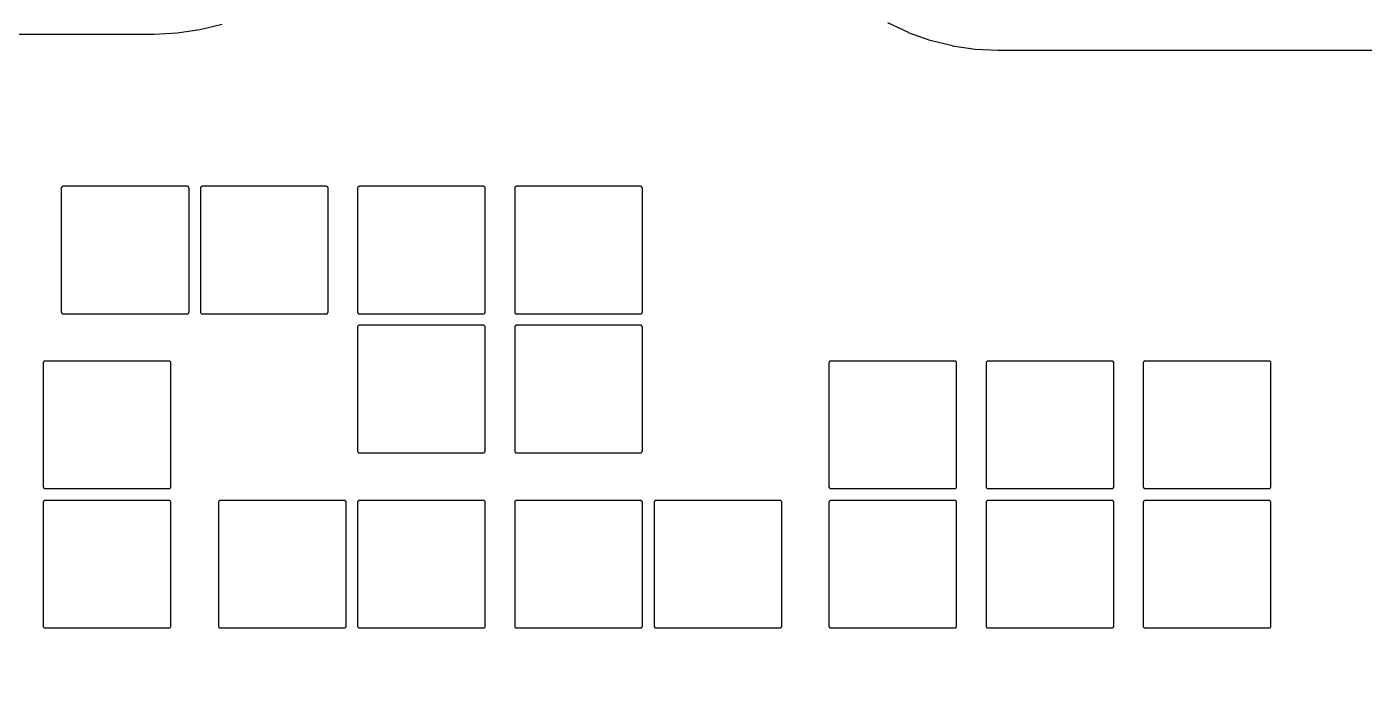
# Model space of a CAD drawing. Header units: inches. Extents: x -0.5 to 10, y -2.4 to 3.9.
# Drawn here: x 3.9592 to 4.2997, y 2.0314 to 2.1974 of the extents above; entities that cross this region are included whole.
import ezdxf

# ---------------------------------------------------------------- set-up
doc = ezdxf.new("R2010")
doc.units = ezdxf.units.IN

msp = doc.modelspace()

# ---------------------------------------------------------------- linework, layer by layer
for points in [[(4.008963, 2.198008), (4.003342, 2.1966), (4.003317, 2.196594), (4.003293, 2.19659), (3.997561, 2.19574), (3.997539, 2.195737), (3.997512, 2.195735), (3.991725, 2.195451), (3.99171, 2.19545), (3.9917, 2.19545), (3.899972, 2.19545), (3.878924, 2.193912), (3.860824, 2.189674), (3.84361, 2.182657), (3.827705, 2.173033), (3.813502, 2.161039), (3.801349, 2.146971), (3.791547, 2.131175), (3.784337, 2.114041), (3.779921, 2.096093), (3.77825, 2.075399), (3.77825, 1.476742), (3.78271, 1.428414)], [(4.355995, 2.19135), (4.2065, 2.19135), (4.20649, 2.19135), (4.206475, 2.191351), (4.200688, 2.191635), (4.200661, 2.191637), (4.200639, 2.19164), (4.194907, 2.19249), (4.194883, 2.192494), (4.194858, 2.1925), (4.189237, 2.193908), (4.189211, 2.193915), (4.18919, 2.193922), (4.183734, 2.195874), (4.18371, 2.195884), (4.183689, 2.195893), (4.17845, 2.198371)]]:
    msp.add_lwpolyline(points)
for points in [[(3.968525, 2.124251), (3.968525, 2.124251), (3.96855, 2.12425), (4.00005, 2.12425), (4.000075, 2.124251), (4.000124, 2.124256), (4.000172, 2.124265), (4.000219, 2.124279), (4.000264, 2.124298), (4.000307, 2.124321), (4.000348, 2.124349), (4.000386, 2.12438), (4.00042, 2.124414), (4.000451, 2.124452), (4.000479, 2.124493), (4.000502, 2.124536), (4.000521, 2.124581), (4.000535, 2.124628), (4.000544, 2.124676), (4.000549, 2.124725), (4.00055, 2.12475), (4.00055, 2.15625), (4.000549, 2.156275), (4.000544, 2.156324), (4.000535, 2.156372), (4.000521, 2.156419), (4.000502, 2.156464), (4.000479, 2.156507), (4.000451, 2.156548), (4.00042, 2.156586), (4.000386, 2.15662), (4.000348, 2.156651), (4.000307, 2.156679), (4.000264, 2.156702), (4.000219, 2.156721), (4.000172, 2.156735), (4.000124, 2.156744), (4.000075, 2.156749), (4.00005, 2.15675), (3.96855, 2.15675), (3.968525, 2.156749), (3.968476, 2.156744), (3.968428, 2.156735), (3.968381, 2.156721), (3.968336, 2.156702), (3.968293, 2.156679), (3.968252, 2.156651), (3.968214, 2.15662), (3.96818, 2.156586), (3.968149, 2.156548), (3.968121, 2.156507), (3.968098, 2.156464), (3.968079, 2.156419), (3.968065, 2.156372), (3.968056, 2.156324), (3.968051, 2.156275), (3.96805, 2.15625), (3.96805, 2.12475), (3.968051, 2.124725), (3.968056, 2.124676), (3.968065, 2.124628), (3.968079, 2.124581), (3.968098, 2.124536), (3.968121, 2.124493), (3.968149, 2.124452), (3.96818, 2.124414), (3.968214, 2.12438), (3.968252, 2.124349), (3.968293, 2.124321), (3.968336, 2.124298), (3.968381, 2.124279), (3.968428, 2.124265), (3.968476, 2.124256)], [(4.003925, 2.124251), (4.003925, 2.124251), (4.00395, 2.12425), (4.03545, 2.12425), (4.035475, 2.124251), (4.035524, 2.124256), (4.035572, 2.124265), (4.035619, 2.124279), (4.035664, 2.124298), (4.035707, 2.124321), (4.035748, 2.124349), (4.035786, 2.12438), (4.03582, 2.124414), (4.035851, 2.124452), (4.035879, 2.124493), (4.035902, 2.124536), (4.035921, 2.124581), (4.035935, 2.124628), (4.035944, 2.124676), (4.035949, 2.124725), (4.03595, 2.12475), (4.03595, 2.15625), (4.035949, 2.156275), (4.035944, 2.156324), (4.035935, 2.156372), (4.035921, 2.156419), (4.035902, 2.156464), (4.035879, 2.156507), (4.035851, 2.156548), (4.03582, 2.156586), (4.035786, 2.15662), (4.035748, 2.156651), (4.035707, 2.156679), (4.035664, 2.156702), (4.035619, 2.156721), (4.035572, 2.156735), (4.035524, 2.156744), (4.035475, 2.156749), (4.03545, 2.15675), (4.00395, 2.15675), (4.003925, 2.156749), (4.003876, 2.156744), (4.003828, 2.156735), (4.003781, 2.156721), (4.003736, 2.156702), (4.003693, 2.156679), (4.003652, 2.156651), (4.003614, 2.15662), (4.00358, 2.156586), (4.003549, 2.156548), (4.003521, 2.156507), (4.003498, 2.156464), (4.003479, 2.156419), (4.003465, 2.156372), (4.003456, 2.156324), (4.003451, 2.156275), (4.00345, 2.15625), (4.00345, 2.12475), (4.003451, 2.124725), (4.003456, 2.124676), (4.003465, 2.124628), (4.003479, 2.124581), (4.003498, 2.124536), (4.003521, 2.124493), (4.003549, 2.124452), (4.00358, 2.124414), (4.003614, 2.12438), (4.003652, 2.124349), (4.003693, 2.124321), (4.003736, 2.124298), (4.003781, 2.124279), (4.003828, 2.124265), (4.003876, 2.124256)], [(4.043925, 2.124251), (4.043925, 2.124251), (4.04395, 2.12425), (4.07545, 2.12425), (4.075475, 2.124251), (4.075524, 2.124256), (4.075572, 2.124265), (4.075619, 2.124279), (4.075664, 2.124298), (4.075707, 2.124321), (4.075748, 2.124349), (4.075786, 2.12438), (4.07582, 2.124414), (4.075851, 2.124452), (4.075879, 2.124493), (4.075902, 2.124536), (4.075921, 2.124581), (4.075935, 2.124628), (4.075944, 2.124676), (4.075949, 2.124725), (4.07595, 2.12475), (4.07595, 2.15625), (4.075949, 2.156275), (4.075944, 2.156324), (4.075935, 2.156372), (4.075921, 2.156419), (4.075902, 2.156464), (4.075879, 2.156507), (4.075851, 2.156548), (4.07582, 2.156586), (4.075786, 2.15662), (4.075748, 2.156651), (4.075707, 2.156679), (4.075664, 2.156702), (4.075619, 2.156721), (4.075572, 2.156735), (4.075524, 2.156744), (4.075475, 2.156749), (4.07545, 2.15675), (4.04395, 2.15675), (4.043925, 2.156749), (4.043876, 2.156744), (4.043828, 2.156735), (4.043781, 2.156721), (4.043736, 2.156702), (4.043693, 2.156679), (4.043652, 2.156651), (4.043614, 2.15662), (4.04358, 2.156586), (4.043549, 2.156548), (4.043521, 2.156507), (4.043498, 2.156464), (4.043479, 2.156419), (4.043465, 2.156372), (4.043456, 2.156324), (4.043451, 2.156275), (4.04345, 2.15625), (4.04345, 2.12475), (4.043451, 2.124725), (4.043456, 2.124676), (4.043465, 2.124628), (4.043479, 2.124581), (4.043498, 2.124536), (4.043521, 2.124493), (4.043549, 2.124452), (4.04358, 2.124414), (4.043614, 2.12438), (4.043652, 2.124349), (4.043693, 2.124321), (4.043736, 2.124298), (4.043781, 2.124279), (4.043828, 2.124265), (4.043876, 2.124256)], [(4.083925, 2.124251), (4.083925, 2.124251), (4.08395, 2.12425), (4.11545, 2.12425), (4.115475, 2.124251), (4.115524, 2.124256), (4.115572, 2.124265), (4.115619, 2.124279), (4.115664, 2.124298), (4.115707, 2.124321), (4.115748, 2.124349), (4.115786, 2.12438), (4.11582, 2.124414), (4.115851, 2.124452), (4.115879, 2.124493), (4.115902, 2.124536), (4.115921, 2.124581), (4.115935, 2.124628), (4.115944, 2.124676), (4.115949, 2.124725), (4.11595, 2.12475), (4.11595, 2.15625), (4.115949, 2.156275), (4.115944, 2.156324), (4.115935, 2.156372), (4.115921, 2.156419), (4.115902, 2.156464), (4.115879, 2.156507), (4.115851, 2.156548), (4.11582, 2.156586), (4.115786, 2.15662), (4.115748, 2.156651), (4.115707, 2.156679), (4.115664, 2.156702), (4.115619, 2.156721), (4.115572, 2.156735), (4.115524, 2.156744), (4.115475, 2.156749), (4.11545, 2.15675), (4.08395, 2.15675), (4.083925, 2.156749), (4.083876, 2.156744), (4.083828, 2.156735), (4.083781, 2.156721), (4.083736, 2.156702), (4.083693, 2.156679), (4.083652, 2.156651), (4.083614, 2.15662), (4.08358, 2.156586), (4.083549, 2.156548), (4.083521, 2.156507), (4.083498, 2.156464), (4.083479, 2.156419), (4.083465, 2.156372), (4.083456, 2.156324), (4.083451, 2.156275), (4.08345, 2.15625), (4.08345, 2.12475), (4.083451, 2.124725), (4.083456, 2.124676), (4.083465, 2.124628), (4.083479, 2.124581), (4.083498, 2.124536), (4.083521, 2.124493), (4.083549, 2.124452), (4.08358, 2.124414), (4.083614, 2.12438), (4.083652, 2.124349), (4.083693, 2.124321), (4.083736, 2.124298), (4.083781, 2.124279), (4.083828, 2.124265), (4.083876, 2.124256)], [(4.043925, 2.088851), (4.043925, 2.088851), (4.04395, 2.08885), (4.07545, 2.08885), (4.075475, 2.088851), (4.075524, 2.088856), (4.075572, 2.088865), (4.075619, 2.088879), (4.075664, 2.088898), (4.075707, 2.088921), (4.075748, 2.088949), (4.075786, 2.08898), (4.07582, 2.089014), (4.075851, 2.089052), (4.075879, 2.089093), (4.075902, 2.089136), (4.075921, 2.089181), (4.075935, 2.089228), (4.075944, 2.089276), (4.075949, 2.089325), (4.07595, 2.08935), (4.07595, 2.12085), (4.075949, 2.120875), (4.075944, 2.120924), (4.075935, 2.120972), (4.075921, 2.121019), (4.075902, 2.121064), (4.075879, 2.121107), (4.075851, 2.121148), (4.07582, 2.121186), (4.075786, 2.12122), (4.075748, 2.121251), (4.075707, 2.121279), (4.075664, 2.121302), (4.075619, 2.121321), (4.075572, 2.121335), (4.075524, 2.121344), (4.075475, 2.121349), (4.07545, 2.12135), (4.04395, 2.12135), (4.043925, 2.121349), (4.043876, 2.121344), (4.043828, 2.121335), (4.043781, 2.121321), (4.043736, 2.121302), (4.043693, 2.121279), (4.043652, 2.121251), (4.043614, 2.12122), (4.04358, 2.121186), (4.043549, 2.121148), (4.043521, 2.121107), (4.043498, 2.121064), (4.043479, 2.121019), (4.043465, 2.120972), (4.043456, 2.120924), (4.043451, 2.120875), (4.04345, 2.12085), (4.04345, 2.08935), (4.043451, 2.089325), (4.043456, 2.089276), (4.043465, 2.089228), (4.043479, 2.089181), (4.043498, 2.089136), (4.043521, 2.089093), (4.043549, 2.089052), (4.04358, 2.089014), (4.043614, 2.08898), (4.043652, 2.088949), (4.043693, 2.088921), (4.043736, 2.088898), (4.043781, 2.088879), (4.043828, 2.088865), (4.043876, 2.088856)], [(4.083925, 2.088851), (4.083925, 2.088851), (4.08395, 2.08885), (4.11545, 2.08885), (4.115475, 2.088851), (4.115524, 2.088856), (4.115572, 2.088865), (4.115619, 2.088879), (4.115664, 2.088898), (4.115707, 2.088921), (4.115748, 2.088949), (4.115786, 2.08898), (4.11582, 2.089014), (4.115851, 2.089052), (4.115879, 2.089093), (4.115902, 2.089136), (4.115921, 2.089181), (4.115935, 2.089228), (4.115944, 2.089276), (4.115949, 2.089325), (4.11595, 2.08935), (4.11595, 2.12085), (4.115949, 2.120875), (4.115944, 2.120924), (4.115935, 2.120972), (4.115921, 2.121019), (4.115902, 2.121064), (4.115879, 2.121107), (4.115851, 2.121148), (4.11582, 2.121186), (4.115786, 2.12122), (4.115748, 2.121251), (4.115707, 2.121279), (4.115664, 2.121302), (4.115619, 2.121321), (4.115572, 2.121335), (4.115524, 2.121344), (4.115475, 2.121349), (4.11545, 2.12135), (4.08395, 2.12135), (4.083925, 2.121349), (4.083876, 2.121344), (4.083828, 2.121335), (4.083781, 2.121321), (4.083736, 2.121302), (4.083693, 2.121279), (4.083652, 2.121251), (4.083614, 2.12122), (4.08358, 2.121186), (4.083549, 2.121148), (4.083521, 2.121107), (4.083498, 2.121064), (4.083479, 2.121019), (4.083465, 2.120972), (4.083456, 2.120924), (4.083451, 2.120875), (4.08345, 2.12085), (4.08345, 2.08935), (4.083451, 2.089325), (4.083456, 2.089276), (4.083465, 2.089228), (4.083479, 2.089181), (4.083498, 2.089136), (4.083521, 2.089093), (4.083549, 2.089052), (4.08358, 2.089014), (4.083614, 2.08898), (4.083652, 2.088949), (4.083693, 2.088921), (4.083736, 2.088898), (4.083781, 2.088879), (4.083828, 2.088865), (4.083876, 2.088856)], [(3.963925, 2.079751), (3.963925, 2.079751), (3.96395, 2.07975), (3.99545, 2.07975), (3.995475, 2.079751), (3.995524, 2.079756), (3.995572, 2.079765), (3.995619, 2.079779), (3.995664, 2.079798), (3.995707, 2.079821), (3.995748, 2.079849), (3.995786, 2.07988), (3.99582, 2.079914), (3.995851, 2.079952), (3.995879, 2.079993), (3.995902, 2.080036), (3.995921, 2.080081), (3.995935, 2.080128), (3.995944, 2.080176), (3.995949, 2.080225), (3.99595, 2.08025), (3.99595, 2.11175), (3.995949, 2.111775), (3.995944, 2.111824), (3.995935, 2.111872), (3.995921, 2.111919), (3.995902, 2.111964), (3.995879, 2.112007), (3.995851, 2.112048), (3.99582, 2.112086), (3.995786, 2.11212), (3.995748, 2.112151), (3.995707, 2.112179), (3.995664, 2.112202), (3.995619, 2.112221), (3.995572, 2.112235), (3.995524, 2.112244), (3.995475, 2.112249), (3.99545, 2.11225), (3.96395, 2.11225), (3.963925, 2.112249), (3.963876, 2.112244), (3.963828, 2.112235), (3.963781, 2.112221), (3.963736, 2.112202), (3.963693, 2.112179), (3.963652, 2.112151), (3.963614, 2.11212), (3.96358, 2.112086), (3.963549, 2.112048), (3.963521, 2.112007), (3.963498, 2.111964), (3.963479, 2.111919), (3.963465, 2.111872), (3.963456, 2.111824), (3.963451, 2.111775), (3.96345, 2.11175), (3.96345, 2.08025), (3.963451, 2.080225), (3.963456, 2.080176), (3.963465, 2.080128), (3.963479, 2.080081), (3.963498, 2.080036), (3.963521, 2.079993), (3.963549, 2.079952), (3.96358, 2.079914), (3.963614, 2.07988), (3.963652, 2.079849), (3.963693, 2.079821), (3.963736, 2.079798), (3.963781, 2.079779), (3.963828, 2.079765), (3.963876, 2.079756)], [(4.163925, 2.079751), (4.163925, 2.079751), (4.16395, 2.07975), (4.19545, 2.07975), (4.195475, 2.079751), (4.195524, 2.079756), (4.195572, 2.079765), (4.195619, 2.079779), (4.195664, 2.079798), (4.195707, 2.079821), (4.195748, 2.079849), (4.195786, 2.07988), (4.19582, 2.079914), (4.195851, 2.079952), (4.195879, 2.079993), (4.195902, 2.080036), (4.195921, 2.080081), (4.195935, 2.080128), (4.195944, 2.080176), (4.195949, 2.080225), (4.19595, 2.08025), (4.19595, 2.11175), (4.195949, 2.111775), (4.195944, 2.111824), (4.195935, 2.111872), (4.195921, 2.111919), (4.195902, 2.111964), (4.195879, 2.112007), (4.195851, 2.112048), (4.19582, 2.112086), (4.195786, 2.11212), (4.195748, 2.112151), (4.195707, 2.112179), (4.195664, 2.112202), (4.195619, 2.112221), (4.195572, 2.112235), (4.195524, 2.112244), (4.195475, 2.112249), (4.19545, 2.11225), (4.16395, 2.11225), (4.163925, 2.112249), (4.163876, 2.112244), (4.163828, 2.112235), (4.163781, 2.112221), (4.163736, 2.112202), (4.163693, 2.112179), (4.163652, 2.112151), (4.163614, 2.11212), (4.16358, 2.112086), (4.163549, 2.112048), (4.163521, 2.112007), (4.163498, 2.111964), (4.163479, 2.111919), (4.163465, 2.111872), (4.163456, 2.111824), (4.163451, 2.111775), (4.16345, 2.11175), (4.16345, 2.08025), (4.163451, 2.080225), (4.163456, 2.080176), (4.163465, 2.080128), (4.163479, 2.080081), (4.163498, 2.080036), (4.163521, 2.079993), (4.163549, 2.079952), (4.16358, 2.079914), (4.163614, 2.07988), (4.163652, 2.079849), (4.163693, 2.079821), (4.163736, 2.079798), (4.163781, 2.079779), (4.163828, 2.079765), (4.163876, 2.079756)], [(4.203925, 2.079751), (4.203925, 2.079751), (4.20395, 2.07975), (4.23545, 2.07975), (4.235475, 2.079751), (4.235524, 2.079756), (4.235572, 2.079765), (4.235619, 2.079779), (4.235664, 2.079798), (4.235707, 2.079821), (4.235748, 2.079849), (4.235786, 2.07988), (4.23582, 2.079914), (4.235851, 2.079952), (4.235879, 2.079993), (4.235902, 2.080036), (4.235921, 2.080081), (4.235935, 2.080128), (4.235944, 2.080176), (4.235949, 2.080225), (4.23595, 2.08025), (4.23595, 2.11175), (4.235949, 2.111775), (4.235944, 2.111824), (4.235935, 2.111872), (4.235921, 2.111919), (4.235902, 2.111964), (4.235879, 2.112007), (4.235851, 2.112048), (4.23582, 2.112086), (4.235786, 2.11212), (4.235748, 2.112151), (4.235707, 2.112179), (4.235664, 2.112202), (4.235619, 2.112221), (4.235572, 2.112235), (4.235524, 2.112244), (4.235475, 2.112249), (4.23545, 2.11225), (4.20395, 2.11225), (4.203925, 2.112249), (4.203876, 2.112244), (4.203828, 2.112235), (4.203781, 2.112221), (4.203736, 2.112202), (4.203693, 2.112179), (4.203652, 2.112151), (4.203614, 2.11212), (4.20358, 2.112086), (4.203549, 2.112048), (4.203521, 2.112007), (4.203498, 2.111964), (4.203479, 2.111919), (4.203465, 2.111872), (4.203456, 2.111824), (4.203451, 2.111775), (4.20345, 2.11175), (4.20345, 2.08025), (4.203451, 2.080225), (4.203456, 2.080176), (4.203465, 2.080128), (4.203479, 2.080081), (4.203498, 2.080036), (4.203521, 2.079993), (4.203549, 2.079952), (4.20358, 2.079914), (4.203614, 2.07988), (4.203652, 2.079849), (4.203693, 2.079821), (4.203736, 2.079798), (4.203781, 2.079779), (4.203828, 2.079765), (4.203876, 2.079756)], [(4.243925, 2.079751), (4.243925, 2.079751), (4.24395, 2.07975), (4.27545, 2.07975), (4.275475, 2.079751), (4.275524, 2.079756), (4.275572, 2.079765), (4.275619, 2.079779), (4.275664, 2.079798), (4.275707, 2.079821), (4.275748, 2.079849), (4.275786, 2.07988), (4.27582, 2.079914), (4.275851, 2.079952), (4.275879, 2.079993), (4.275902, 2.080036), (4.275921, 2.080081), (4.275935, 2.080128), (4.275944, 2.080176), (4.275949, 2.080225), (4.27595, 2.08025), (4.27595, 2.11175), (4.275949, 2.111775), (4.275944, 2.111824), (4.275935, 2.111872), (4.275921, 2.111919), (4.275902, 2.111964), (4.275879, 2.112007), (4.275851, 2.112048), (4.27582, 2.112086), (4.275786, 2.11212), (4.275748, 2.112151), (4.275707, 2.112179), (4.275664, 2.112202), (4.275619, 2.112221), (4.275572, 2.112235), (4.275524, 2.112244), (4.275475, 2.112249), (4.27545, 2.11225), (4.24395, 2.11225), (4.243925, 2.112249), (4.243876, 2.112244), (4.243828, 2.112235), (4.243781, 2.112221), (4.243736, 2.112202), (4.243693, 2.112179), (4.243652, 2.112151), (4.243614, 2.11212), (4.24358, 2.112086), (4.243549, 2.112048), (4.243521, 2.112007), (4.243498, 2.111964), (4.243479, 2.111919), (4.243465, 2.111872), (4.243456, 2.111824), (4.243451, 2.111775), (4.24345, 2.11175), (4.24345, 2.08025), (4.243451, 2.080225), (4.243456, 2.080176), (4.243465, 2.080128), (4.243479, 2.080081), (4.243498, 2.080036), (4.243521, 2.079993), (4.243549, 2.079952), (4.24358, 2.079914), (4.243614, 2.07988), (4.243652, 2.079849), (4.243693, 2.079821), (4.243736, 2.079798), (4.243781, 2.079779), (4.243828, 2.079765), (4.243876, 2.079756)], [(3.963925, 2.044251), (3.963925, 2.044251), (3.96395, 2.04425), (3.99545, 2.04425), (3.995475, 2.044251), (3.995524, 2.044256), (3.995572, 2.044265), (3.995619, 2.044279), (3.995664, 2.044298), (3.995707, 2.044321), (3.995748, 2.044349), (3.995786, 2.04438), (3.99582, 2.044414), (3.995851, 2.044452), (3.995879, 2.044493), (3.995902, 2.044536), (3.995921, 2.044581), (3.995935, 2.044628), (3.995944, 2.044676), (3.995949, 2.044725), (3.99595, 2.04475), (3.99595, 2.07625), (3.995949, 2.076275), (3.995944, 2.076324), (3.995935, 2.076372), (3.995921, 2.076419), (3.995902, 2.076464), (3.995879, 2.076507), (3.995851, 2.076548), (3.99582, 2.076586), (3.995786, 2.07662), (3.995748, 2.076651), (3.995707, 2.076679), (3.995664, 2.076702), (3.995619, 2.076721), (3.995572, 2.076735), (3.995524, 2.076744), (3.995475, 2.076749), (3.99545, 2.07675), (3.96395, 2.07675), (3.963925, 2.076749), (3.963876, 2.076744), (3.963828, 2.076735), (3.963781, 2.076721), (3.963736, 2.076702), (3.963693, 2.076679), (3.963652, 2.076651), (3.963614, 2.07662), (3.96358, 2.076586), (3.963549, 2.076548), (3.963521, 2.076507), (3.963498, 2.076464), (3.963479, 2.076419), (3.963465, 2.076372), (3.963456, 2.076324), (3.963451, 2.076275), (3.96345, 2.07625), (3.96345, 2.04475), (3.963451, 2.044725), (3.963456, 2.044676), (3.963465, 2.044628), (3.963479, 2.044581), (3.963498, 2.044536), (3.963521, 2.044493), (3.963549, 2.044452), (3.96358, 2.044414), (3.963614, 2.04438), (3.963652, 2.044349), (3.963693, 2.044321), (3.963736, 2.044298), (3.963781, 2.044279), (3.963828, 2.044265), (3.963876, 2.044256)], [(4.008525, 2.044251), (4.008525, 2.044251), (4.00855, 2.04425), (4.04005, 2.04425), (4.040075, 2.044251), (4.040124, 2.044256), (4.040172, 2.044265), (4.040219, 2.044279), (4.040264, 2.044298), (4.040307, 2.044321), (4.040348, 2.044349), (4.040386, 2.04438), (4.04042, 2.044414), (4.040451, 2.044452), (4.040479, 2.044493), (4.040502, 2.044536), (4.040521, 2.044581), (4.040535, 2.044628), (4.040544, 2.044676), (4.040549, 2.044725), (4.04055, 2.04475), (4.04055, 2.07625), (4.040549, 2.076275), (4.040544, 2.076324), (4.040535, 2.076372), (4.040521, 2.076419), (4.040502, 2.076464), (4.040479, 2.076507), (4.040451, 2.076548), (4.04042, 2.076586), (4.040386, 2.07662), (4.040348, 2.076651), (4.040307, 2.076679), (4.040264, 2.076702), (4.040219, 2.076721), (4.040172, 2.076735), (4.040124, 2.076744), (4.040075, 2.076749), (4.04005, 2.07675), (4.00855, 2.07675), (4.008525, 2.076749), (4.008476, 2.076744), (4.008428, 2.076735), (4.008381, 2.076721), (4.008336, 2.076702), (4.008293, 2.076679), (4.008252, 2.076651), (4.008214, 2.07662), (4.00818, 2.076586), (4.008149, 2.076548), (4.008121, 2.076507), (4.008098, 2.076464), (4.008079, 2.076419), (4.008065, 2.076372), (4.008056, 2.076324), (4.008051, 2.076275), (4.00805, 2.07625), (4.00805, 2.04475), (4.008051, 2.044725), (4.008056, 2.044676), (4.008065, 2.044628), (4.008079, 2.044581), (4.008098, 2.044536), (4.008121, 2.044493), (4.008149, 2.044452), (4.00818, 2.044414), (4.008214, 2.04438), (4.008252, 2.044349), (4.008293, 2.044321), (4.008336, 2.044298), (4.008381, 2.044279), (4.008428, 2.044265), (4.008476, 2.044256)], [(4.043925, 2.044251), (4.043925, 2.044251), (4.04395, 2.04425), (4.07545, 2.04425), (4.075475, 2.044251), (4.075524, 2.044256), (4.075572, 2.044265), (4.075619, 2.044279), (4.075664, 2.044298), (4.075707, 2.044321), (4.075748, 2.044349), (4.075786, 2.04438), (4.07582, 2.044414), (4.075851, 2.044452), (4.075879, 2.044493), (4.075902, 2.044536), (4.075921, 2.044581), (4.075935, 2.044628), (4.075944, 2.044676), (4.075949, 2.044725), (4.07595, 2.04475), (4.07595, 2.07625), (4.075949, 2.076275), (4.075944, 2.076324), (4.075935, 2.076372), (4.075921, 2.076419), (4.075902, 2.076464), (4.075879, 2.076507), (4.075851, 2.076548), (4.07582, 2.076586), (4.075786, 2.07662), (4.075748, 2.076651), (4.075707, 2.076679), (4.075664, 2.076702), (4.075619, 2.076721), (4.075572, 2.076735), (4.075524, 2.076744), (4.075475, 2.076749), (4.07545, 2.07675), (4.04395, 2.07675), (4.043925, 2.076749), (4.043876, 2.076744), (4.043828, 2.076735), (4.043781, 2.076721), (4.043736, 2.076702), (4.043693, 2.076679), (4.043652, 2.076651), (4.043614, 2.07662), (4.04358, 2.076586), (4.043549, 2.076548), (4.043521, 2.076507), (4.043498, 2.076464), (4.043479, 2.076419), (4.043465, 2.076372), (4.043456, 2.076324), (4.043451, 2.076275), (4.04345, 2.07625), (4.04345, 2.04475), (4.043451, 2.044725), (4.043456, 2.044676), (4.043465, 2.044628), (4.043479, 2.044581), (4.043498, 2.044536), (4.043521, 2.044493), (4.043549, 2.044452), (4.04358, 2.044414), (4.043614, 2.04438), (4.043652, 2.044349), (4.043693, 2.044321), (4.043736, 2.044298), (4.043781, 2.044279), (4.043828, 2.044265), (4.043876, 2.044256)], [(4.083925, 2.044251), (4.083925, 2.044251), (4.08395, 2.04425), (4.11545, 2.04425), (4.115475, 2.044251), (4.115524, 2.044256), (4.115572, 2.044265), (4.115619, 2.044279), (4.115664, 2.044298), (4.115707, 2.044321), (4.115748, 2.044349), (4.115786, 2.04438), (4.11582, 2.044414), (4.115851, 2.044452), (4.115879, 2.044493), (4.115902, 2.044536), (4.115921, 2.044581), (4.115935, 2.044628), (4.115944, 2.044676), (4.115949, 2.044725), (4.11595, 2.04475), (4.11595, 2.07625), (4.115949, 2.076275), (4.115944, 2.076324), (4.115935, 2.076372), (4.115921, 2.076419), (4.115902, 2.076464), (4.115879, 2.076507), (4.115851, 2.076548), (4.11582, 2.076586), (4.115786, 2.07662), (4.115748, 2.076651), (4.115707, 2.076679), (4.115664, 2.076702), (4.115619, 2.076721), (4.115572, 2.076735), (4.115524, 2.076744), (4.115475, 2.076749), (4.11545, 2.07675), (4.08395, 2.07675), (4.083925, 2.076749), (4.083876, 2.076744), (4.083828, 2.076735), (4.083781, 2.076721), (4.083736, 2.076702), (4.083693, 2.076679), (4.083652, 2.076651), (4.083614, 2.07662), (4.08358, 2.076586), (4.083549, 2.076548), (4.083521, 2.076507), (4.083498, 2.076464), (4.083479, 2.076419), (4.083465, 2.076372), (4.083456, 2.076324), (4.083451, 2.076275), (4.08345, 2.07625), (4.08345, 2.04475), (4.083451, 2.044725), (4.083456, 2.044676), (4.083465, 2.044628), (4.083479, 2.044581), (4.083498, 2.044536), (4.083521, 2.044493), (4.083549, 2.044452), (4.08358, 2.044414), (4.083614, 2.04438), (4.083652, 2.044349), (4.083693, 2.044321), (4.083736, 2.044298), (4.083781, 2.044279), (4.083828, 2.044265), (4.083876, 2.044256)], [(4.119425, 2.044251), (4.119425, 2.044251), (4.11945, 2.04425), (4.15095, 2.04425), (4.150975, 2.044251), (4.151024, 2.044256), (4.151072, 2.044265), (4.151119, 2.044279), (4.151164, 2.044298), (4.151207, 2.044321), (4.151248, 2.044349), (4.151286, 2.04438), (4.15132, 2.044414), (4.151351, 2.044452), (4.151379, 2.044493), (4.151402, 2.044536), (4.151421, 2.044581), (4.151435, 2.044628), (4.151444, 2.044676), (4.151449, 2.044725), (4.15145, 2.04475), (4.15145, 2.07625), (4.151449, 2.076275), (4.151444, 2.076324), (4.151435, 2.076372), (4.151421, 2.076419), (4.151402, 2.076464), (4.151379, 2.076507), (4.151351, 2.076548), (4.15132, 2.076586), (4.151286, 2.07662), (4.151248, 2.076651), (4.151207, 2.076679), (4.151164, 2.076702), (4.151119, 2.076721), (4.151072, 2.076735), (4.151024, 2.076744), (4.150975, 2.076749), (4.15095, 2.07675), (4.11945, 2.07675), (4.119425, 2.076749), (4.119376, 2.076744), (4.119328, 2.076735), (4.119281, 2.076721), (4.119236, 2.076702), (4.119193, 2.076679), (4.119152, 2.076651), (4.119114, 2.07662), (4.11908, 2.076586), (4.119049, 2.076548), (4.119021, 2.076507), (4.118998, 2.076464), (4.118979, 2.076419), (4.118965, 2.076372), (4.118956, 2.076324), (4.118951, 2.076275), (4.11895, 2.07625), (4.11895, 2.04475), (4.118951, 2.044725), (4.118956, 2.044676), (4.118965, 2.044628), (4.118979, 2.044581), (4.118998, 2.044536), (4.119021, 2.044493), (4.119049, 2.044452), (4.11908, 2.044414), (4.119114, 2.04438), (4.119152, 2.044349), (4.119193, 2.044321), (4.119236, 2.044298), (4.119281, 2.044279), (4.119328, 2.044265), (4.119376, 2.044256)], [(4.163925, 2.044251), (4.163925, 2.044251), (4.16395, 2.04425), (4.19545, 2.04425), (4.195475, 2.044251), (4.195524, 2.044256), (4.195572, 2.044265), (4.195619, 2.044279), (4.195664, 2.044298), (4.195707, 2.044321), (4.195748, 2.044349), (4.195786, 2.04438), (4.19582, 2.044414), (4.195851, 2.044452), (4.195879, 2.044493), (4.195902, 2.044536), (4.195921, 2.044581), (4.195935, 2.044628), (4.195944, 2.044676), (4.195949, 2.044725), (4.19595, 2.04475), (4.19595, 2.07625), (4.195949, 2.076275), (4.195944, 2.076324), (4.195935, 2.076372), (4.195921, 2.076419), (4.195902, 2.076464), (4.195879, 2.076507), (4.195851, 2.076548), (4.19582, 2.076586), (4.195786, 2.07662), (4.195748, 2.076651), (4.195707, 2.076679), (4.195664, 2.076702), (4.195619, 2.076721), (4.195572, 2.076735), (4.195524, 2.076744), (4.195475, 2.076749), (4.19545, 2.07675), (4.16395, 2.07675), (4.163925, 2.076749), (4.163876, 2.076744), (4.163828, 2.076735), (4.163781, 2.076721), (4.163736, 2.076702), (4.163693, 2.076679), (4.163652, 2.076651), (4.163614, 2.07662), (4.16358, 2.076586), (4.163549, 2.076548), (4.163521, 2.076507), (4.163498, 2.076464), (4.163479, 2.076419), (4.163465, 2.076372), (4.163456, 2.076324), (4.163451, 2.076275), (4.16345, 2.07625), (4.16345, 2.04475), (4.163451, 2.044725), (4.163456, 2.044676), (4.163465, 2.044628), (4.163479, 2.044581), (4.163498, 2.044536), (4.163521, 2.044493), (4.163549, 2.044452), (4.16358, 2.044414), (4.163614, 2.04438), (4.163652, 2.044349), (4.163693, 2.044321), (4.163736, 2.044298), (4.163781, 2.044279), (4.163828, 2.044265), (4.163876, 2.044256)], [(4.203925, 2.044251), (4.203925, 2.044251), (4.20395, 2.04425), (4.23545, 2.04425), (4.235475, 2.044251), (4.235524, 2.044256), (4.235572, 2.044265), (4.235619, 2.044279), (4.235664, 2.044298), (4.235707, 2.044321), (4.235748, 2.044349), (4.235786, 2.04438), (4.23582, 2.044414), (4.235851, 2.044452), (4.235879, 2.044493), (4.235902, 2.044536), (4.235921, 2.044581), (4.235935, 2.044628), (4.235944, 2.044676), (4.235949, 2.044725), (4.23595, 2.04475), (4.23595, 2.07625), (4.235949, 2.076275), (4.235944, 2.076324), (4.235935, 2.076372), (4.235921, 2.076419), (4.235902, 2.076464), (4.235879, 2.076507), (4.235851, 2.076548), (4.23582, 2.076586), (4.235786, 2.07662), (4.235748, 2.076651), (4.235707, 2.076679), (4.235664, 2.076702), (4.235619, 2.076721), (4.235572, 2.076735), (4.235524, 2.076744), (4.235475, 2.076749), (4.23545, 2.07675), (4.20395, 2.07675), (4.203925, 2.076749), (4.203876, 2.076744), (4.203828, 2.076735), (4.203781, 2.076721), (4.203736, 2.076702), (4.203693, 2.076679), (4.203652, 2.076651), (4.203614, 2.07662), (4.20358, 2.076586), (4.203549, 2.076548), (4.203521, 2.076507), (4.203498, 2.076464), (4.203479, 2.076419), (4.203465, 2.076372), (4.203456, 2.076324), (4.203451, 2.076275), (4.20345, 2.07625), (4.20345, 2.04475), (4.203451, 2.044725), (4.203456, 2.044676), (4.203465, 2.044628), (4.203479, 2.044581), (4.203498, 2.044536), (4.203521, 2.044493), (4.203549, 2.044452), (4.20358, 2.044414), (4.203614, 2.04438), (4.203652, 2.044349), (4.203693, 2.044321), (4.203736, 2.044298), (4.203781, 2.044279), (4.203828, 2.044265), (4.203876, 2.044256)], [(4.243925, 2.044251), (4.243925, 2.044251), (4.24395, 2.04425), (4.27545, 2.04425), (4.275475, 2.044251), (4.275524, 2.044256), (4.275572, 2.044265), (4.275619, 2.044279), (4.275664, 2.044298), (4.275707, 2.044321), (4.275748, 2.044349), (4.275786, 2.04438), (4.27582, 2.044414), (4.275851, 2.044452), (4.275879, 2.044493), (4.275902, 2.044536), (4.275921, 2.044581), (4.275935, 2.044628), (4.275944, 2.044676), (4.275949, 2.044725), (4.27595, 2.04475), (4.27595, 2.07625), (4.275949, 2.076275), (4.275944, 2.076324), (4.275935, 2.076372), (4.275921, 2.076419), (4.275902, 2.076464), (4.275879, 2.076507), (4.275851, 2.076548), (4.27582, 2.076586), (4.275786, 2.07662), (4.275748, 2.076651), (4.275707, 2.076679), (4.275664, 2.076702), (4.275619, 2.076721), (4.275572, 2.076735), (4.275524, 2.076744), (4.275475, 2.076749), (4.27545, 2.07675), (4.24395, 2.07675), (4.243925, 2.076749), (4.243876, 2.076744), (4.243828, 2.076735), (4.243781, 2.076721), (4.243736, 2.076702), (4.243693, 2.076679), (4.243652, 2.076651), (4.243614, 2.07662), (4.24358, 2.076586), (4.243549, 2.076548), (4.243521, 2.076507), (4.243498, 2.076464), (4.243479, 2.076419), (4.243465, 2.076372), (4.243456, 2.076324), (4.243451, 2.076275), (4.24345, 2.07625), (4.24345, 2.04475), (4.243451, 2.044725), (4.243456, 2.044676), (4.243465, 2.044628), (4.243479, 2.044581), (4.243498, 2.044536), (4.243521, 2.044493), (4.243549, 2.044452), (4.24358, 2.044414), (4.243614, 2.04438), (4.243652, 2.044349), (4.243693, 2.044321), (4.243736, 2.044298), (4.243781, 2.044279), (4.243828, 2.044265), (4.243876, 2.044256)]]:
    msp.add_lwpolyline(points, close=True)

doc.saveas('drawing.dxf')
